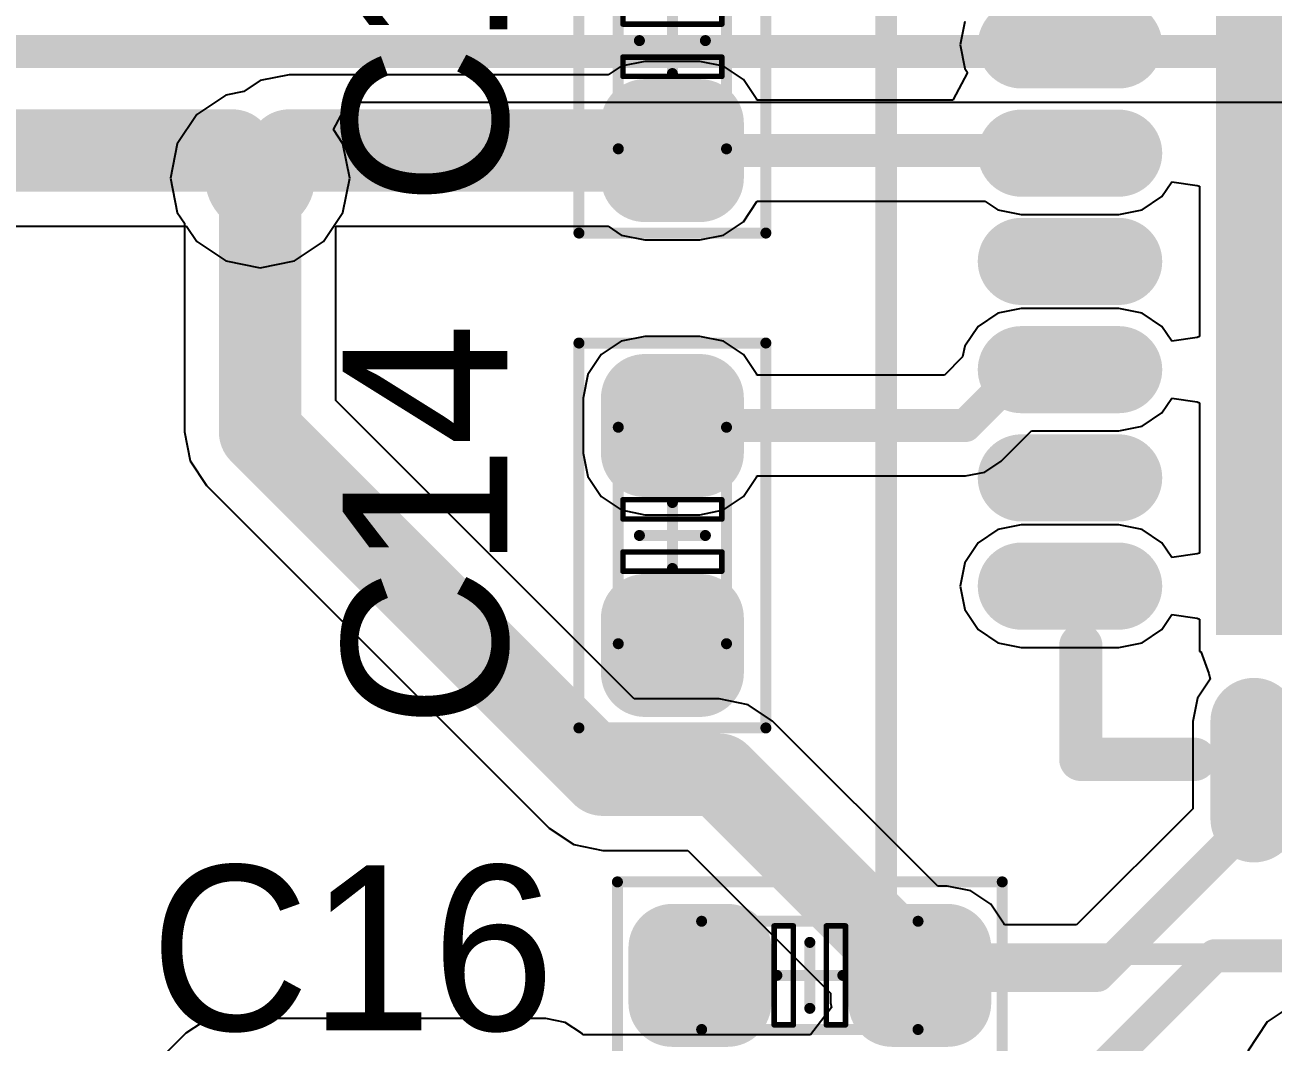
# Model space of a CAD drawing. Header units: millimetres. Extents: x -14 to 86, y -29 to 39.
# Drawn here: x 37.65 to 43.42, y 24.71 to 29.41 of the extents above; entities that cross this region are included whole.
import ezdxf

# ---------------------------------------------------------------- set-up
doc = ezdxf.new("R2010")
doc.units = ezdxf.units.MM
for name, color, linetype in [('BottomLayer', 5, 'Continuous'), ('Mechanical13', 56, 'Continuous'), ('Mechanical14', 56, 'Continuous'), ('Mechanical15', 56, 'Continuous'), ('MultiLayer', 9, 'Continuous'), ('TopLayer', 1, 'Continuous'), ('TopOverlay', 2, 'Continuous'), ('TopPaste', 8, 'Continuous'), ('TopSolder', 216, 'Continuous'), ('ViaHoleLayer', 16, 'Continuous')]:
    doc.layers.add(name, color=color, linetype=linetype)

# ---------------------------------------------------------------- blocks, each defined once
blk = doc.blocks.new('QFN_24_25')
at = {"layer": 'Mechanical15', "const_width": 0.1}
for points in [[(2.95, -2.95), (2.95, 2.95)], [(2.95, -2.95), (-2.95, -2.95)]]:
    blk.add_lwpolyline(points, dxfattribs=at)
at = {"layer": 'Mechanical15', "const_width": 0.05}
blk.add_lwpolyline([(2.925, -2.95, 1), (2.975, -2.95, 1)], format="xyb", close=True, dxfattribs=at)
blk.add_lwpolyline([(2.925, -2.95, 1), (2.975, -2.95, 1)], format="xyb", close=True, dxfattribs=at)
at = {"layer": 'TopLayer', "const_width": 0.25}
for points in [[(1.875, -1.25), (2.325, -1.25)], [(-1.25, -1.875), (-1.25, -2.325)], [(-0.75, -1.875), (-0.75, -2.325)], [(-0.25, -1.875), (-0.25, -2.325)], [(0.25, -1.875), (0.25, -2.325)], [(0.75, -1.875), (0.75, -2.325)], [(1.25, -1.875), (1.25, -2.325)]]:
    blk.add_lwpolyline(points, dxfattribs=at)
at = {"layer": 'TopLayer', "const_width": 0.125}
for points in [[(1.8125, -1.25, 1), (1.9375, -1.25, 1)], [(2.2625, -1.25, 1), (2.3875, -1.25, 1)], [(-1.3125, -1.875, 1), (-1.1875, -1.875, 1)], [(-0.8125, -1.875, 1), (-0.6875, -1.875, 1)], [(-0.3125, -1.875, 1), (-0.1875, -1.875, 1)], [(0.1875, -1.875, 1), (0.3125, -1.875, 1)], [(0.6875, -1.875, 1), (0.8125, -1.875, 1)], [(1.1875, -1.875, 1), (1.3125, -1.875, 1)], [(-1.3125, -2.325, 1), (-1.1875, -2.325, 1)], [(-0.8125, -2.325, 1), (-0.6875, -2.325, 1)], [(-0.3125, -2.325, 1), (-0.1875, -2.325, 1)], [(0.1875, -2.325, 1), (0.3125, -2.325, 1)], [(0.6875, -2.325, 1), (0.8125, -2.325, 1)], [(1.1875, -2.325, 1), (1.3125, -2.325, 1)]]:
    blk.add_lwpolyline(points, format="xyb", close=True, dxfattribs=at)
at = {"layer": 'TopLayer'}
blk.add_solid([(1.4, -1.35), (1.4, 1.35), (-1.4, -1.35), (-1.4, 1.35)], dxfattribs=at)
at = {"layer": 'TopOverlay', "const_width": 0.2}
for points in [[(2.05, -2.05), (2.05, -1.525)], [(2.05, -2.05), (1.525, -2.05)]]:
    blk.add_lwpolyline(points, dxfattribs=at)
at = {"layer": 'TopOverlay', "const_width": 0.1}
for points in [[(2, -1.525, 1), (2.1, -1.525, 1)], [(1.475, -2.05, 1), (1.575, -2.05, 1)], [(2, -2.05, 1), (2.1, -2.05, 1)], [(2, -2.05, 1), (2.1, -2.05, 1)]]:
    blk.add_lwpolyline(points, format="xyb", close=True, dxfattribs=at)
at = {"layer": 'TopPaste', "const_width": 0.25}
for points in [[(1.875, -1.25), (2.325, -1.25)], [(-1.25, -1.875), (-1.25, -2.325)], [(-0.75, -1.875), (-0.75, -2.325)], [(-0.25, -1.875), (-0.25, -2.325)], [(0.25, -1.875), (0.25, -2.325)], [(0.75, -1.875), (0.75, -2.325)], [(1.25, -1.875), (1.25, -2.325)]]:
    blk.add_lwpolyline(points, dxfattribs=at)
at = {"layer": 'TopPaste', "const_width": 0.125}
for points in [[(1.8125, -1.25, 1), (1.9375, -1.25, 1)], [(2.2625, -1.25, 1), (2.3875, -1.25, 1)], [(-1.3125, -1.875, 1), (-1.1875, -1.875, 1)], [(-0.8125, -1.875, 1), (-0.6875, -1.875, 1)], [(-0.3125, -1.875, 1), (-0.1875, -1.875, 1)], [(0.1875, -1.875, 1), (0.3125, -1.875, 1)], [(0.6875, -1.875, 1), (0.8125, -1.875, 1)], [(1.1875, -1.875, 1), (1.3125, -1.875, 1)], [(-1.3125, -2.325, 1), (-1.1875, -2.325, 1)], [(-0.8125, -2.325, 1), (-0.6875, -2.325, 1)], [(-0.3125, -2.325, 1), (-0.1875, -2.325, 1)], [(0.1875, -2.325, 1), (0.3125, -2.325, 1)], [(0.6875, -2.325, 1), (0.8125, -2.325, 1)], [(1.1875, -2.325, 1), (1.3125, -2.325, 1)]]:
    blk.add_lwpolyline(points, format="xyb", close=True, dxfattribs=at)
at = {"layer": 'TopPaste'}
blk.add_solid([(1.4, -1.35), (1.4, 1.35), (-1.4, -1.35), (-1.4, 1.35)], dxfattribs=at)
at = {"layer": 'TopSolder', "const_width": 0.4024}
for points in [[(1.875, -1.25), (2.325, -1.25)], [(-1.25, -1.875), (-1.25, -2.325)], [(-0.75, -1.875), (-0.75, -2.325)], [(-0.25, -1.875), (-0.25, -2.325)], [(0.25, -1.875), (0.25, -2.325)], [(0.75, -1.875), (0.75, -2.325)], [(1.25, -1.875), (1.25, -2.325)]]:
    blk.add_lwpolyline(points, dxfattribs=at)
at = {"layer": 'TopSolder', "const_width": 0.2012}
for points in [[(1.7744, -1.25, 1), (1.9756, -1.25, 1)], [(2.2244, -1.25, 1), (2.4256, -1.25, 1)], [(-1.3506, -1.875, 1), (-1.1494, -1.875, 1)], [(-0.8506, -1.875, 1), (-0.6494, -1.875, 1)], [(-0.3506, -1.875, 1), (-0.1494, -1.875, 1)], [(0.1494, -1.875, 1), (0.3506, -1.875, 1)], [(0.6494, -1.875, 1), (0.8506, -1.875, 1)], [(1.1494, -1.875, 1), (1.3506, -1.875, 1)], [(-1.3506, -2.325, 1), (-1.1494, -2.325, 1)], [(-0.8506, -2.325, 1), (-0.6494, -2.325, 1)], [(-0.3506, -2.325, 1), (-0.1494, -2.325, 1)], [(0.1494, -2.325, 1), (0.3506, -2.325, 1)], [(0.6494, -2.325, 1), (0.8506, -2.325, 1)], [(1.1494, -2.325, 1), (1.3506, -2.325, 1)]]:
    blk.add_lwpolyline(points, format="xyb", close=True, dxfattribs=at)
at = {"layer": 'TopSolder'}
blk.add_solid([(1.4762, -1.4262), (1.4762, 1.4262), (-1.4762, -1.4262), (-1.4762, 1.4262)], dxfattribs=at)
blk = doc.blocks.new('CAP_0402_50')
at = {"layer": 'Mechanical13', "const_width": 0.0508}
for points in [[(-0.5, -0.25), (-0.5, 0.25)], [(-0.5, 0.25), (0.5, 0.25)], [(0.5, -0.25), (0.5, 0.25)], [(0, -0.1524), (0, 0.1524)], [(-0.1523, 0.0001), (0.1525, 0.0001)], [(-0.5, -0.25), (0.5, -0.25)]]:
    blk.add_lwpolyline(points, dxfattribs=at)
at = {"layer": 'Mechanical13', "const_width": 0.0254}
for points in [[(-0.5127, 0.25, 1), (-0.4873, 0.25, 1)], [(-0.5127, 0.25, 1), (-0.4873, 0.25, 1)], [(0.4873, 0.25, 1), (0.5127, 0.25, 1)], [(0.4873, 0.25, 1), (0.5127, 0.25, 1)], [(-0.0127, 0.1524, 1), (0.0127, 0.1524, 1)], [(-0.165, 0.0001, 1), (-0.1396, 0.0001, 1)], [(0.1398, 0.0001, 1), (0.1652, 0.0001, 1)], [(-0.0127, -0.1524, 1), (0.0127, -0.1524, 1)], [(-0.5127, -0.25, 1), (-0.4873, -0.25, 1)], [(-0.5127, -0.25, 1), (-0.4873, -0.25, 1)], [(0.4873, -0.25, 1), (0.5127, -0.25, 1)], [(0.4873, -0.25, 1), (0.5127, -0.25, 1)]]:
    blk.add_lwpolyline(points, format="xyb", close=True, dxfattribs=at)
at = {"layer": 'Mechanical14', "const_width": 0.0508}
for points in [[(-0.889, 0.4318), (0.889, 0.4318)], [(-0.889, -0.4318), (-0.889, 0.4318)], [(0.889, -0.4318), (0.889, 0.4318)], [(-0.889, -0.4318), (0.889, -0.4318)]]:
    blk.add_lwpolyline(points, dxfattribs=at)
at = {"layer": 'Mechanical14', "const_width": 0.0254}
for points in [[(-0.9017, 0.4318, 1), (-0.8763, 0.4318, 1)], [(-0.9017, 0.4318, 1), (-0.8763, 0.4318, 1)], [(0.8763, 0.4318, 1), (0.9017, 0.4318, 1)], [(0.8763, 0.4318, 1), (0.9017, 0.4318, 1)], [(-0.9017, -0.4318, 1), (-0.8763, -0.4318, 1)], [(-0.9017, -0.4318, 1), (-0.8763, -0.4318, 1)], [(0.8763, -0.4318, 1), (0.9017, -0.4318, 1)], [(0.8763, -0.4318, 1), (0.9017, -0.4318, 1)]]:
    blk.add_lwpolyline(points, format="xyb", close=True, dxfattribs=at)
at = {"layer": 'TopLayer', "const_width": 0.127}
for points in [[(-0.6985, 0.127, 1), (-0.5715, 0.127, 1)], [(-0.4445, 0.127, 1), (-0.3175, 0.127, 1)], [(0.3175, 0.127, 1), (0.4445, 0.127, 1)], [(0.5715, 0.127, 1), (0.6985, 0.127, 1)], [(-0.6985, -0.127, 1), (-0.5715, -0.127, 1)], [(-0.4445, -0.127, 1), (-0.3175, -0.127, 1)], [(0.3175, -0.127, 1), (0.4445, -0.127, 1)], [(0.5715, -0.127, 1), (0.6985, -0.127, 1)]]:
    blk.add_lwpolyline(points, format="xyb", close=True, dxfattribs=at)
at = {"layer": 'TopLayer'}
for points in [[(-0.381, -0.254), (-0.381, 0.254), (-0.635, -0.254), (-0.635, 0.254)], [(0.635, -0.254), (0.635, 0.254), (0.381, -0.254), (0.381, 0.254)], [(-0.254, -0.127), (-0.254, 0.127), (-0.762, -0.127), (-0.762, 0.127)], [(0.762, -0.127), (0.762, 0.127), (0.254, -0.127), (0.254, 0.127)]]:
    blk.add_solid(points, dxfattribs=at)
at = {"layer": 'TopOverlay'}
for p, q in [((-0.1651, -0.2286), (-0.1651, 0.2286)), ((-0.1651, 0.2286), (-0.0762, 0.2286)), ((-0.0762, 0.2286), (-0.0762, -0.2286)), ((0.0762, -0.2286), (0.0762, 0.2286)), ((0.0762, 0.2286), (0.1651, 0.2286)), ((0.1651, 0.2286), (0.1651, -0.2286)), ((-0.0762, -0.2286), (-0.1651, -0.2286)), ((0.1651, -0.2286), (0.0762, -0.2286))]:
    blk.add_line(p, q, dxfattribs=at)
at = {"layer": 'TopOverlay', "const_width": 0.0254}
for points in [[(-0.1651, 0.2286), (-0.0762, 0.2286)], [(-0.1651, -0.2286), (-0.1651, 0.2286)], [(-0.0762, -0.2286), (-0.0762, 0.2286)], [(0.0762, -0.2286), (0.0762, 0.2286)], [(0.0762, 0.2286), (0.1651, 0.2286)], [(0.1651, -0.2286), (0.1651, 0.2286)], [(-0.1651, -0.2286), (-0.0762, -0.2286)], [(0.0762, -0.2286), (0.1651, -0.2286)]]:
    blk.add_lwpolyline(points, dxfattribs=at)
at = {"layer": 'TopOverlay', "const_width": 0.0127}
for points in [[(-0.1714, 0.2286, 1), (-0.1588, 0.2286, 1)], [(-0.1714, 0.2286, 1), (-0.1588, 0.2286, 1)], [(-0.0825, 0.2286, 1), (-0.0698, 0.2286, 1)], [(-0.0825, 0.2286, 1), (-0.0698, 0.2286, 1)], [(0.0698, 0.2286, 1), (0.0825, 0.2286, 1)], [(0.0698, 0.2286, 1), (0.0825, 0.2286, 1)], [(0.1588, 0.2286, 1), (0.1714, 0.2286, 1)], [(0.1588, 0.2286, 1), (0.1714, 0.2286, 1)], [(-0.1714, -0.2286, 1), (-0.1588, -0.2286, 1)], [(-0.1714, -0.2286, 1), (-0.1588, -0.2286, 1)], [(-0.0825, -0.2286, 1), (-0.0698, -0.2286, 1)], [(-0.0825, -0.2286, 1), (-0.0698, -0.2286, 1)], [(0.0698, -0.2286, 1), (0.0825, -0.2286, 1)], [(0.0698, -0.2286, 1), (0.0825, -0.2286, 1)], [(0.1588, -0.2286, 1), (0.1714, -0.2286, 1)], [(0.1588, -0.2286, 1), (0.1714, -0.2286, 1)]]:
    blk.add_lwpolyline(points, format="xyb", close=True, dxfattribs=at)
at = {"layer": 'TopPaste', "const_width": 0.127}
for points in [[(-0.6985, 0.127, 1), (-0.5715, 0.127, 1)], [(-0.4445, 0.127, 1), (-0.3175, 0.127, 1)], [(0.3175, 0.127, 1), (0.4445, 0.127, 1)], [(0.5715, 0.127, 1), (0.6985, 0.127, 1)], [(-0.6985, -0.127, 1), (-0.5715, -0.127, 1)], [(-0.4445, -0.127, 1), (-0.3175, -0.127, 1)], [(0.3175, -0.127, 1), (0.4445, -0.127, 1)], [(0.5715, -0.127, 1), (0.6985, -0.127, 1)]]:
    blk.add_lwpolyline(points, format="xyb", close=True, dxfattribs=at)
at = {"layer": 'TopPaste'}
for points in [[(-0.381, -0.254), (-0.381, 0.254), (-0.635, -0.254), (-0.635, 0.254)], [(0.635, -0.254), (0.635, 0.254), (0.381, -0.254), (0.381, 0.254)], [(-0.254, -0.127), (-0.254, 0.127), (-0.762, -0.127), (-0.762, 0.127)], [(0.762, -0.127), (0.762, 0.127), (0.254, -0.127), (0.254, 0.127)]]:
    blk.add_solid(points, dxfattribs=at)
at = {"layer": 'TopSolder', "const_width": 0.2032}
for points in [[(-0.7366, 0.127, 1), (-0.5334, 0.127, 1)], [(-0.4826, 0.127, 1), (-0.2794, 0.127, 1)], [(0.2794, 0.127, 1), (0.4826, 0.127, 1)], [(0.5334, 0.127, 1), (0.7366, 0.127, 1)], [(-0.7366, -0.127, 1), (-0.5334, -0.127, 1)], [(-0.4826, -0.127, 1), (-0.2794, -0.127, 1)], [(0.2794, -0.127, 1), (0.4826, -0.127, 1)], [(0.5334, -0.127, 1), (0.7366, -0.127, 1)]]:
    blk.add_lwpolyline(points, format="xyb", close=True, dxfattribs=at)
at = {"layer": 'TopSolder'}
for points in [[(-0.381, -0.3302), (-0.381, 0.3302), (-0.635, -0.3302), (-0.635, 0.3302)], [(0.635, -0.3302), (0.635, 0.3302), (0.381, -0.3302), (0.381, 0.3302)], [(-0.1778, -0.127), (-0.1778, 0.127), (-0.8382, -0.127), (-0.8382, 0.127)], [(0.8382, -0.127), (0.8382, 0.127), (0.1778, -0.127), (0.1778, 0.127)]]:
    blk.add_solid(points, dxfattribs=at)
blk = doc.blocks.new('CAP_0402_52')
at = {"layer": 'Mechanical13', "const_width": 0.0508}
for points in [[(-0.5, -0.25), (-0.5, 0.25)], [(0.5, 0.25), (-0.5, 0.25)], [(0.5, -0.25), (0.5, 0.25)], [(0, -0.1524), (0, 0.1524)], [(0.1525, 0.0001), (-0.1523, 0.0001)], [(0.5, -0.25), (-0.5, -0.25)]]:
    blk.add_lwpolyline(points, dxfattribs=at)
at = {"layer": 'Mechanical13', "const_width": 0.0254}
for points in [[(-0.5127, 0.25, 1), (-0.4873, 0.25, 1)], [(-0.5127, 0.25, 1), (-0.4873, 0.25, 1)], [(0.4873, 0.25, 1), (0.5127, 0.25, 1)], [(0.4873, 0.25, 1), (0.5127, 0.25, 1)], [(-0.0127, 0.1524, 1), (0.0127, 0.1524, 1)], [(-0.165, 0.0001, 1), (-0.1396, 0.0001, 1)], [(0.1398, 0.0001, 1), (0.1652, 0.0001, 1)], [(-0.0127, -0.1524, 1), (0.0127, -0.1524, 1)], [(-0.5127, -0.25, 1), (-0.4873, -0.25, 1)], [(-0.5127, -0.25, 1), (-0.4873, -0.25, 1)], [(0.4873, -0.25, 1), (0.5127, -0.25, 1)], [(0.4873, -0.25, 1), (0.5127, -0.25, 1)]]:
    blk.add_lwpolyline(points, format="xyb", close=True, dxfattribs=at)
at = {"layer": 'Mechanical14', "const_width": 0.0508}
for points in [[(0.889, 0.4318), (-0.889, 0.4318)], [(-0.889, -0.4318), (-0.889, 0.4318)], [(0.889, -0.4318), (0.889, 0.4318)], [(0.889, -0.4318), (-0.889, -0.4318)]]:
    blk.add_lwpolyline(points, dxfattribs=at)
at = {"layer": 'Mechanical14', "const_width": 0.0254}
for points in [[(-0.9017, 0.4318, 1), (-0.8763, 0.4318, 1)], [(-0.9017, 0.4318, 1), (-0.8763, 0.4318, 1)], [(0.8763, 0.4318, 1), (0.9017, 0.4318, 1)], [(0.8763, 0.4318, 1), (0.9017, 0.4318, 1)], [(-0.9017, -0.4318, 1), (-0.8763, -0.4318, 1)], [(-0.9017, -0.4318, 1), (-0.8763, -0.4318, 1)], [(0.8763, -0.4318, 1), (0.9017, -0.4318, 1)], [(0.8763, -0.4318, 1), (0.9017, -0.4318, 1)]]:
    blk.add_lwpolyline(points, format="xyb", close=True, dxfattribs=at)
at = {"layer": 'TopLayer', "const_width": 0.127}
for points in [[(-0.6985, 0.127, 1), (-0.5715, 0.127, 1)], [(-0.4445, 0.127, 1), (-0.3175, 0.127, 1)], [(0.3175, 0.127, 1), (0.4445, 0.127, 1)], [(0.5715, 0.127, 1), (0.6985, 0.127, 1)], [(-0.6985, -0.127, 1), (-0.5715, -0.127, 1)], [(-0.4445, -0.127, 1), (-0.3175, -0.127, 1)], [(0.3175, -0.127, 1), (0.4445, -0.127, 1)], [(0.5715, -0.127, 1), (0.6985, -0.127, 1)]]:
    blk.add_lwpolyline(points, format="xyb", close=True, dxfattribs=at)
at = {"layer": 'TopLayer'}
for points in [[(-0.381, -0.254), (-0.381, 0.254), (-0.635, -0.254), (-0.635, 0.254)], [(0.635, -0.254), (0.635, 0.254), (0.381, -0.254), (0.381, 0.254)], [(-0.254, -0.127), (-0.254, 0.127), (-0.762, -0.127), (-0.762, 0.127)], [(0.762, -0.127), (0.762, 0.127), (0.254, -0.127), (0.254, 0.127)]]:
    blk.add_solid(points, dxfattribs=at)
at = {"layer": 'TopOverlay'}
for p, q in [((-0.1651, -0.2286), (-0.1651, 0.2286)), ((-0.1651, 0.2286), (-0.0762, 0.2286)), ((-0.0762, 0.2286), (-0.0762, -0.2286)), ((0.0762, -0.2286), (0.0762, 0.2286)), ((0.0762, 0.2286), (0.1651, 0.2286)), ((0.1651, 0.2286), (0.1651, -0.2286)), ((-0.0762, -0.2286), (-0.1651, -0.2286)), ((0.1651, -0.2286), (0.0762, -0.2286))]:
    blk.add_line(p, q, dxfattribs=at)
at = {"layer": 'TopOverlay', "const_width": 0.0254}
for points in [[(-0.0762, 0.2286), (-0.1651, 0.2286)], [(-0.1651, -0.2286), (-0.1651, 0.2286)], [(-0.0762, -0.2286), (-0.0762, 0.2286)], [(0.0762, -0.2286), (0.0762, 0.2286)], [(0.1651, 0.2286), (0.0762, 0.2286)], [(0.1651, -0.2286), (0.1651, 0.2286)], [(-0.0762, -0.2286), (-0.1651, -0.2286)], [(0.1651, -0.2286), (0.0762, -0.2286)]]:
    blk.add_lwpolyline(points, dxfattribs=at)
at = {"layer": 'TopOverlay', "const_width": 0.0127}
for points in [[(-0.1714, 0.2286, 1), (-0.1588, 0.2286, 1)], [(-0.1714, 0.2286, 1), (-0.1588, 0.2286, 1)], [(-0.0825, 0.2286, 1), (-0.0698, 0.2286, 1)], [(-0.0825, 0.2286, 1), (-0.0698, 0.2286, 1)], [(0.0698, 0.2286, 1), (0.0825, 0.2286, 1)], [(0.0698, 0.2286, 1), (0.0825, 0.2286, 1)], [(0.1588, 0.2286, 1), (0.1714, 0.2286, 1)], [(0.1588, 0.2286, 1), (0.1714, 0.2286, 1)], [(-0.1714, -0.2286, 1), (-0.1588, -0.2286, 1)], [(-0.1714, -0.2286, 1), (-0.1588, -0.2286, 1)], [(-0.0825, -0.2286, 1), (-0.0698, -0.2286, 1)], [(-0.0825, -0.2286, 1), (-0.0698, -0.2286, 1)], [(0.0698, -0.2286, 1), (0.0825, -0.2286, 1)], [(0.0698, -0.2286, 1), (0.0825, -0.2286, 1)], [(0.1588, -0.2286, 1), (0.1714, -0.2286, 1)], [(0.1588, -0.2286, 1), (0.1714, -0.2286, 1)]]:
    blk.add_lwpolyline(points, format="xyb", close=True, dxfattribs=at)
at = {"layer": 'TopPaste', "const_width": 0.127}
for points in [[(-0.6985, 0.127, 1), (-0.5715, 0.127, 1)], [(-0.4445, 0.127, 1), (-0.3175, 0.127, 1)], [(0.3175, 0.127, 1), (0.4445, 0.127, 1)], [(0.5715, 0.127, 1), (0.6985, 0.127, 1)], [(-0.6985, -0.127, 1), (-0.5715, -0.127, 1)], [(-0.4445, -0.127, 1), (-0.3175, -0.127, 1)], [(0.3175, -0.127, 1), (0.4445, -0.127, 1)], [(0.5715, -0.127, 1), (0.6985, -0.127, 1)]]:
    blk.add_lwpolyline(points, format="xyb", close=True, dxfattribs=at)
at = {"layer": 'TopPaste'}
for points in [[(-0.381, -0.254), (-0.381, 0.254), (-0.635, -0.254), (-0.635, 0.254)], [(0.635, -0.254), (0.635, 0.254), (0.381, -0.254), (0.381, 0.254)], [(-0.254, -0.127), (-0.254, 0.127), (-0.762, -0.127), (-0.762, 0.127)], [(0.762, -0.127), (0.762, 0.127), (0.254, -0.127), (0.254, 0.127)]]:
    blk.add_solid(points, dxfattribs=at)
at = {"layer": 'TopSolder', "const_width": 0.2032}
for points in [[(-0.7366, 0.127, 1), (-0.5334, 0.127, 1)], [(-0.4826, 0.127, 1), (-0.2794, 0.127, 1)], [(0.2794, 0.127, 1), (0.4826, 0.127, 1)], [(0.5334, 0.127, 1), (0.7366, 0.127, 1)], [(-0.7366, -0.127, 1), (-0.5334, -0.127, 1)], [(-0.4826, -0.127, 1), (-0.2794, -0.127, 1)], [(0.2794, -0.127, 1), (0.4826, -0.127, 1)], [(0.5334, -0.127, 1), (0.7366, -0.127, 1)]]:
    blk.add_lwpolyline(points, format="xyb", close=True, dxfattribs=at)
at = {"layer": 'TopSolder'}
for points in [[(-0.381, -0.3302), (-0.381, 0.3302), (-0.635, -0.3302), (-0.635, 0.3302)], [(0.635, -0.3302), (0.635, 0.3302), (0.381, -0.3302), (0.381, 0.3302)], [(-0.1778, -0.127), (-0.1778, 0.127), (-0.8382, -0.127), (-0.8382, 0.127)], [(0.8382, -0.127), (0.8382, 0.127), (0.1778, -0.127), (0.1778, 0.127)]]:
    blk.add_solid(points, dxfattribs=at)
blk = doc.blocks.new('CAP_0402_53')
at = {"layer": 'Mechanical13', "const_width": 0.0508}
for points in [[(-0.5, 0.25), (-0.5, -0.25)], [(-0.5, 0.25), (0.5, 0.25)], [(0.5, 0.25), (0.5, -0.25)], [(0, 0.1524), (0, -0.1524)], [(-0.1523, 0.0001), (0.1525, 0.0001)], [(-0.5, -0.25), (0.5, -0.25)]]:
    blk.add_lwpolyline(points, dxfattribs=at)
at = {"layer": 'Mechanical13', "const_width": 0.0254}
for points in [[(-0.5127, 0.25, 1), (-0.4873, 0.25, 1)], [(-0.5127, 0.25, 1), (-0.4873, 0.25, 1)], [(0.4873, 0.25, 1), (0.5127, 0.25, 1)], [(0.4873, 0.25, 1), (0.5127, 0.25, 1)], [(-0.0127, 0.1524, 1), (0.0127, 0.1524, 1)], [(-0.165, 0.0001, 1), (-0.1396, 0.0001, 1)], [(0.1398, 0.0001, 1), (0.1652, 0.0001, 1)], [(-0.0127, -0.1524, 1), (0.0127, -0.1524, 1)], [(-0.5127, -0.25, 1), (-0.4873, -0.25, 1)], [(-0.5127, -0.25, 1), (-0.4873, -0.25, 1)], [(0.4873, -0.25, 1), (0.5127, -0.25, 1)], [(0.4873, -0.25, 1), (0.5127, -0.25, 1)]]:
    blk.add_lwpolyline(points, format="xyb", close=True, dxfattribs=at)
at = {"layer": 'Mechanical14', "const_width": 0.0508}
for points in [[(-0.889, 0.4318), (0.889, 0.4318)], [(-0.889, 0.4318), (-0.889, -0.4318)], [(0.889, 0.4318), (0.889, -0.4318)], [(-0.889, -0.4318), (0.889, -0.4318)]]:
    blk.add_lwpolyline(points, dxfattribs=at)
at = {"layer": 'Mechanical14', "const_width": 0.0254}
for points in [[(-0.9017, 0.4318, 1), (-0.8763, 0.4318, 1)], [(-0.9017, 0.4318, 1), (-0.8763, 0.4318, 1)], [(0.8763, 0.4318, 1), (0.9017, 0.4318, 1)], [(0.8763, 0.4318, 1), (0.9017, 0.4318, 1)], [(-0.9017, -0.4318, 1), (-0.8763, -0.4318, 1)], [(-0.9017, -0.4318, 1), (-0.8763, -0.4318, 1)], [(0.8763, -0.4318, 1), (0.9017, -0.4318, 1)], [(0.8763, -0.4318, 1), (0.9017, -0.4318, 1)]]:
    blk.add_lwpolyline(points, format="xyb", close=True, dxfattribs=at)
at = {"layer": 'TopLayer', "const_width": 0.127}
for points in [[(-0.6985, 0.127, 1), (-0.5715, 0.127, 1)], [(-0.4445, 0.127, 1), (-0.3175, 0.127, 1)], [(0.3175, 0.127, 1), (0.4445, 0.127, 1)], [(0.5715, 0.127, 1), (0.6985, 0.127, 1)], [(-0.6985, -0.127, 1), (-0.5715, -0.127, 1)], [(-0.4445, -0.127, 1), (-0.3175, -0.127, 1)], [(0.3175, -0.127, 1), (0.4445, -0.127, 1)], [(0.5715, -0.127, 1), (0.6985, -0.127, 1)]]:
    blk.add_lwpolyline(points, format="xyb", close=True, dxfattribs=at)
at = {"layer": 'TopLayer'}
for points in [[(-0.381, -0.254), (-0.381, 0.254), (-0.635, -0.254), (-0.635, 0.254)], [(0.635, -0.254), (0.635, 0.254), (0.381, -0.254), (0.381, 0.254)], [(-0.254, -0.127), (-0.254, 0.127), (-0.762, -0.127), (-0.762, 0.127)], [(0.762, -0.127), (0.762, 0.127), (0.254, -0.127), (0.254, 0.127)]]:
    blk.add_solid(points, dxfattribs=at)
at = {"layer": 'TopOverlay'}
for p, q in [((-0.1651, -0.2286), (-0.1651, 0.2286)), ((-0.1651, 0.2286), (-0.0762, 0.2286)), ((-0.0762, 0.2286), (-0.0762, -0.2286)), ((0.0762, -0.2286), (0.0762, 0.2286)), ((0.0762, 0.2286), (0.1651, 0.2286)), ((0.1651, 0.2286), (0.1651, -0.2286)), ((-0.0762, -0.2286), (-0.1651, -0.2286)), ((0.1651, -0.2286), (0.0762, -0.2286))]:
    blk.add_line(p, q, dxfattribs=at)
at = {"layer": 'TopOverlay', "const_width": 0.0254}
for points in [[(-0.1651, 0.2286), (-0.0762, 0.2286)], [(-0.1651, 0.2286), (-0.1651, -0.2286)], [(-0.0762, 0.2286), (-0.0762, -0.2286)], [(0.0762, 0.2286), (0.0762, -0.2286)], [(0.0762, 0.2286), (0.1651, 0.2286)], [(0.1651, 0.2286), (0.1651, -0.2286)], [(-0.1651, -0.2286), (-0.0762, -0.2286)], [(0.0762, -0.2286), (0.1651, -0.2286)]]:
    blk.add_lwpolyline(points, dxfattribs=at)
at = {"layer": 'TopOverlay', "const_width": 0.0127}
for points in [[(-0.1714, 0.2286, 1), (-0.1588, 0.2286, 1)], [(-0.1714, 0.2286, 1), (-0.1588, 0.2286, 1)], [(-0.0825, 0.2286, 1), (-0.0698, 0.2286, 1)], [(-0.0825, 0.2286, 1), (-0.0698, 0.2286, 1)], [(0.0698, 0.2286, 1), (0.0825, 0.2286, 1)], [(0.0698, 0.2286, 1), (0.0825, 0.2286, 1)], [(0.1588, 0.2286, 1), (0.1714, 0.2286, 1)], [(0.1588, 0.2286, 1), (0.1714, 0.2286, 1)], [(-0.1714, -0.2286, 1), (-0.1588, -0.2286, 1)], [(-0.1714, -0.2286, 1), (-0.1588, -0.2286, 1)], [(-0.0825, -0.2286, 1), (-0.0698, -0.2286, 1)], [(-0.0825, -0.2286, 1), (-0.0698, -0.2286, 1)], [(0.0698, -0.2286, 1), (0.0825, -0.2286, 1)], [(0.0698, -0.2286, 1), (0.0825, -0.2286, 1)], [(0.1588, -0.2286, 1), (0.1714, -0.2286, 1)], [(0.1588, -0.2286, 1), (0.1714, -0.2286, 1)]]:
    blk.add_lwpolyline(points, format="xyb", close=True, dxfattribs=at)
at = {"layer": 'TopPaste', "const_width": 0.127}
for points in [[(-0.6985, 0.127, 1), (-0.5715, 0.127, 1)], [(-0.4445, 0.127, 1), (-0.3175, 0.127, 1)], [(0.3175, 0.127, 1), (0.4445, 0.127, 1)], [(0.5715, 0.127, 1), (0.6985, 0.127, 1)], [(-0.6985, -0.127, 1), (-0.5715, -0.127, 1)], [(-0.4445, -0.127, 1), (-0.3175, -0.127, 1)], [(0.3175, -0.127, 1), (0.4445, -0.127, 1)], [(0.5715, -0.127, 1), (0.6985, -0.127, 1)]]:
    blk.add_lwpolyline(points, format="xyb", close=True, dxfattribs=at)
at = {"layer": 'TopPaste'}
for points in [[(-0.381, -0.254), (-0.381, 0.254), (-0.635, -0.254), (-0.635, 0.254)], [(0.635, -0.254), (0.635, 0.254), (0.381, -0.254), (0.381, 0.254)], [(-0.254, -0.127), (-0.254, 0.127), (-0.762, -0.127), (-0.762, 0.127)], [(0.762, -0.127), (0.762, 0.127), (0.254, -0.127), (0.254, 0.127)]]:
    blk.add_solid(points, dxfattribs=at)
at = {"layer": 'TopSolder', "const_width": 0.2032}
for points in [[(-0.7366, 0.127, 1), (-0.5334, 0.127, 1)], [(-0.4826, 0.127, 1), (-0.2794, 0.127, 1)], [(0.2794, 0.127, 1), (0.4826, 0.127, 1)], [(0.5334, 0.127, 1), (0.7366, 0.127, 1)], [(-0.7366, -0.127, 1), (-0.5334, -0.127, 1)], [(-0.4826, -0.127, 1), (-0.2794, -0.127, 1)], [(0.2794, -0.127, 1), (0.4826, -0.127, 1)], [(0.5334, -0.127, 1), (0.7366, -0.127, 1)]]:
    blk.add_lwpolyline(points, format="xyb", close=True, dxfattribs=at)
at = {"layer": 'TopSolder'}
for points in [[(-0.381, -0.3302), (-0.381, 0.3302), (-0.635, -0.3302), (-0.635, 0.3302)], [(0.635, -0.3302), (0.635, 0.3302), (0.381, -0.3302), (0.381, 0.3302)], [(-0.1778, -0.127), (-0.1778, 0.127), (-0.8382, -0.127), (-0.8382, 0.127)], [(0.8382, -0.127), (0.8382, 0.127), (0.1778, -0.127), (0.1778, 0.127)]]:
    blk.add_solid(points, dxfattribs=at)

msp = doc.modelspace()

# ---------------------------------------------------------------- linework, layer by layer
at = {"layer": 'BottomLayer'}
for p, q in [((39.074, 28.9261), (39.1419, 29.0531)), ((39.1419, 29.0531), (47.4095, 29.0531)), ((39.1178, 28.8606), (39.074, 28.9261)), ((39.1494, 28.702), (39.1178, 28.8606)), ((39.1178, 28.5434), (39.1494, 28.702)), ((39.028, 28.409), (39.1178, 28.5434)), ((32.1488, 28.4794), (38.395, 28.4794)), ((38.395, 28.4794), (38.442, 28.409)), ((38.442, 28.409), (38.5764, 28.3192)), ((38.8936, 28.3192), (39.028, 28.409)), ((38.5764, 28.3192), (38.735, 28.2876)), ((38.735, 28.2876), (38.8936, 28.3192)), ((43.4994, 24.8784), (43.388, 24.804)), ((43.388, 24.804), (43.2982, 24.6696))]:
    msp.add_line(p, q, dxfattribs=at)
for points, const_width in [([(22.9108, 29.2862), (51.1048, 29.2862)], 0.1524), ([(32.004, 28.829), (38.608, 28.829)], 0.381), ([(38.608, 28.829), (38.735, 28.702)], 0.381)]:
    msp.add_lwpolyline(points, dxfattribs=dict(at, const_width=const_width))
for points, const_width in [([(38.5127, 28.829, 1), (38.7032, 28.829, 1)], 0.1905), ([(38.5127, 28.829, 1), (38.7032, 28.829, 1)], 0.1905), ([(38.608, 28.702, 1), (38.862, 28.702, 1)], 0.254), ([(38.6397, 28.702, 1), (38.8302, 28.702, 1)], 0.1905), ([(40.513, 26.543, 1), (40.767, 26.543, 1)], 0.254)]:
    msp.add_lwpolyline(points, format="xyb", close=True, dxfattribs=dict(at, const_width=const_width))
at = {"layer": 'MultiLayer', "const_width": 0.254}
for points in [[(38.608, 28.702, 1), (38.862, 28.702, 1)], [(40.513, 26.543, 1), (40.767, 26.543, 1)]]:
    msp.add_lwpolyline(points, format="xyb", close=True, dxfattribs=at)
at = {"layer": 'TopLayer'}
for p, q in [((41.9907, 29.4252), (41.9692, 29.317)), ((41.9692, 29.317), (41.9907, 29.2088)), ((40.513, 29.2409), (40.404, 29.2192)), ((40.767, 29.2409), (40.513, 29.2409)), ((40.876, 29.2192), (40.767, 29.2409)), ((38.8689, 29.1786), (38.7351, 29.152)), ((40.3433, 29.1786), (38.8689, 29.1786)), ((38.8689, 29.1786), (38.8689, 29.1786)), ((40.404, 29.2192), (40.3433, 29.1786)), ((40.9684, 29.1574), (40.876, 29.2192)), ((42.0038, 29.1891), (41.936, 29.0621)), ((41.9907, 29.2088), (42.0038, 29.1891)), ((38.7351, 29.152), (38.6592, 29.1013)), ((41.0302, 29.065), (40.9684, 29.1574)), ((38.5764, 29.0848), (38.442, 28.995)), ((38.6592, 29.1013), (38.5764, 29.0848)), ((41.0308, 29.0621), (41.0302, 29.065)), ((41.936, 29.0621), (41.0308, 29.0621)), ((38.442, 28.995), (38.3522, 28.8606)), ((38.3522, 28.8606), (38.3206, 28.702)), ((38.3206, 28.702), (38.3522, 28.5434)), ((42.902, 28.617), (42.9476, 28.6853)), ((42.9476, 28.6853), (43.064, 28.6684)), ((43.064, 28.6684), (43.0746, 28.6641)), ((43.0746, 28.6641), (43.0746, 27.9699)), ((42.8102, 28.5557), (42.902, 28.617)), ((40.9684, 28.5006), (41.0302, 28.593)), ((41.0302, 28.593), (41.0308, 28.5959)), ((41.0308, 28.5959), (42.0836, 28.5959)), ((42.0836, 28.5959), (42.1438, 28.5557)), ((42.1438, 28.5557), (42.252, 28.5342)), ((42.702, 28.5342), (42.8102, 28.5557)), ((38.3522, 28.5434), (38.3854, 28.4937)), ((38.3854, 28.4937), (38.3854, 27.5295)), ((40.876, 28.4388), (40.9684, 28.5006)), ((42.252, 28.5342), (42.702, 28.5342)), ((39.0846, 27.6743), (39.0846, 28.4794)), ((39.0846, 28.4794), (40.3433, 28.4794)), ((40.3433, 28.4794), (40.404, 28.4388)), ((40.404, 28.4388), (40.513, 28.4171)), ((40.767, 28.4171), (40.876, 28.4388)), ((40.513, 28.4171), (40.767, 28.4171)), ((42.252, 28.0998), (42.1438, 28.0783)), ((42.702, 28.0998), (42.252, 28.0998)), ((42.8102, 28.0783), (42.702, 28.0998)), ((42.1438, 28.0783), (42.052, 28.017)), ((42.902, 28.017), (42.8102, 28.0783)), ((40.513, 27.9709), (40.404, 27.9492)), ((40.767, 27.9709), (40.513, 27.9709)), ((40.876, 27.9492), (40.767, 27.9709)), ((42.052, 28.017), (41.9907, 27.9252)), ((42.9476, 27.9487), (42.902, 28.017)), ((43.0746, 27.9699), (43.064, 27.9656)), ((40.404, 27.9492), (40.3116, 27.8874)), ((40.9684, 27.8874), (40.876, 27.9492)), ((41.9907, 27.9252), (41.9808, 27.8755)), ((43.064, 27.9656), (42.9476, 27.9487)), ((40.3116, 27.8874), (40.2498, 27.795)), ((41.0302, 27.795), (40.9684, 27.8874)), ((41.9808, 27.8755), (41.8974, 27.7921)), ((40.2498, 27.795), (40.2281, 27.686)), ((41.0308, 27.7921), (41.0302, 27.795)), ((41.8974, 27.7921), (41.0308, 27.7921)), ((40.2281, 27.686), (40.2281, 27.432)), ((42.902, 27.617), (42.9476, 27.6853)), ((42.9476, 27.6853), (43.064, 27.6684)), ((40.4632, 26.2957), (39.0846, 27.6743)), ((43.064, 27.6684), (43.0746, 27.6641)), ((43.0746, 27.6641), (43.0746, 26.9699)), ((42.8102, 27.5557), (42.902, 27.617)), ((38.3854, 27.5295), (38.412, 27.3957)), ((42.1587, 27.3942), (42.2987, 27.5342)), ((42.2987, 27.5342), (42.702, 27.5342)), ((42.702, 27.5342), (42.8102, 27.5557)), ((38.412, 27.3957), (38.4878, 27.2822)), ((40.2281, 27.432), (40.2498, 27.323)), ((42.0831, 27.3437), (42.1587, 27.3942)), ((41.9939, 27.3259), (42.0831, 27.3437)), ((38.4878, 27.2822), (40.0711, 25.6989)), ((40.2498, 27.323), (40.3116, 27.2306)), ((40.9684, 27.2306), (41.0302, 27.323)), ((41.0302, 27.323), (41.0308, 27.3259)), ((41.0308, 27.3259), (41.9939, 27.3259)), ((40.3116, 27.2306), (40.404, 27.1688)), ((40.876, 27.1688), (40.9684, 27.2306)), ((40.404, 27.1688), (40.513, 27.1471)), ((40.767, 27.1471), (40.876, 27.1688)), ((40.513, 27.1471), (40.767, 27.1471)), ((42.1438, 27.0783), (42.052, 27.017)), ((42.252, 27.0998), (42.1438, 27.0783)), ((42.702, 27.0998), (42.252, 27.0998)), ((42.8102, 27.0783), (42.702, 27.0998)), ((42.902, 27.017), (42.8102, 27.0783)), ((42.052, 27.017), (41.9907, 26.9252)), ((42.9476, 26.9487), (42.902, 27.017)), ((43.064, 26.9656), (42.9476, 26.9487)), ((43.0746, 26.9699), (43.064, 26.9656)), ((41.9907, 26.9252), (41.9692, 26.817)), ((41.9692, 26.817), (41.9907, 26.7088)), ((41.9907, 26.7088), (42.052, 26.617)), ((42.902, 26.617), (42.9476, 26.6853)), ((42.9476, 26.6853), (43.064, 26.6684)), ((43.064, 26.6684), (43.0746, 26.6641)), ((43.0746, 26.6641), (43.0746, 26.5146)), ((42.052, 26.617), (42.1438, 26.5557)), ((42.8102, 26.5557), (42.902, 26.617)), ((42.1438, 26.5557), (42.252, 26.5342)), ((42.252, 26.5342), (42.702, 26.5342)), ((42.702, 26.5342), (42.8102, 26.5557)), ((43.0746, 26.5146), (43.0819, 26.5146)), ((43.0819, 26.5146), (43.1189, 26.4139)), ((43.1189, 26.4139), (43.1241, 26.3876)), ((43.1241, 26.3876), (43.0657, 26.3002)), ((40.8559, 26.2957), (40.4632, 26.2957)), ((40.9897, 26.2691), (40.8559, 26.2957)), ((43.0657, 26.3002), (43.0442, 26.192)), ((41.1031, 26.1933), (40.9897, 26.2691)), ((41.8656, 25.4309), (41.1031, 26.1933)), ((43.0442, 26.192), (43.0442, 25.7888)), ((43.0442, 25.7888), (42.5075, 25.2521)), ((40.0711, 25.6989), (40.1846, 25.6231)), ((40.1846, 25.6231), (40.3184, 25.5965)), ((40.3184, 25.5965), (40.3184, 25.5965)), ((40.3184, 25.5965), (40.7111, 25.5965)), ((40.7111, 25.5965), (41.3711, 24.9364)), ((41.91, 25.4309), (41.8656, 25.4309)), ((42.019, 25.4092), (41.91, 25.4309)), ((42.1114, 25.3474), (42.019, 25.4092)), ((42.1732, 25.255), (42.1114, 25.3474)), ((42.1738, 25.2521), (42.1732, 25.255)), ((42.5075, 25.2521), (42.1738, 25.2521)), ((41.3711, 24.9364), (41.3711, 24.892)), ((41.3753, 24.8711), (41.2777, 24.7441)), ((41.3711, 24.892), (41.3753, 24.8711)), ((38.4674, 24.8019), (38.3918, 24.7514)), ((38.5566, 24.8197), (38.4674, 24.8019)), ((40.0546, 24.8197), (38.5566, 24.8197)), ((40.1438, 24.8019), (40.0546, 24.8197)), ((40.2194, 24.7514), (40.1438, 24.8019)), ((38.3918, 24.7514), (37.8056, 24.1652)), ((40.2267, 24.7441), (40.2194, 24.7514)), ((41.2777, 24.7441), (40.2267, 24.7441))]:
    msp.add_line(p, q, dxfattribs=at)
for points, const_width in [([(38.7419, 28.702), (38.8689, 28.829)], 0.381), ([(38.8689, 28.829), (40.64, 28.829)], 0.381), ([(38.735, 27.5295), (38.735, 28.702)], 0.381), ([(38.735, 28.702), (38.7419, 28.702)], 0.381), ([(40.64, 28.829), (42.418, 28.829)], 0.1524), ([(41.9939, 27.559), (42.2519, 27.817)], 0.1524), ([(42.2519, 27.817), (42.477, 27.817)], 0.1524), ([(38.735, 27.5295), (40.3184, 25.9461)], 0.381), ([(40.64, 27.559), (41.9939, 27.559)], 0.1524), ([(40.3184, 25.9461), (40.8559, 25.9461)], 0.381), ([(40.8559, 25.9461), (41.783, 25.019)], 0.381), ([(43.327, 25.742), (43.327, 25.967)], 0.1524), ([(42.604, 25.019), (43.327, 25.742)], 0.1524), ([(42.5468, 24.511), (43.1458, 25.11)], 0.1524), ([(43.1458, 25.11), (47.9455, 25.11)], 0.1524), ([(41.783, 25.019), (42.604, 25.019)], 0.1524)]:
    msp.add_lwpolyline(points, dxfattribs=dict(at, const_width=const_width))
for points, const_width in [([(38.7736, 28.829, 1), (38.9641, 28.829, 1)], 0.1905), ([(38.7736, 28.829, 1), (38.9641, 28.829, 1)], 0.1905), ([(40.5447, 28.829, 1), (40.7353, 28.829, 1)], 0.1905), ([(38.608, 28.702, 1), (38.862, 28.702, 1)], 0.254), ([(38.6397, 28.702, 1), (38.8302, 28.702, 1)], 0.1905), ([(38.6397, 28.702, 1), (38.8302, 28.702, 1)], 0.1905), ([(38.6466, 28.702, 1), (38.8371, 28.702, 1)], 0.1905), ([(38.6466, 28.702, 1), (38.8371, 28.702, 1)], 0.1905), ([(40.6019, 28.829, 1), (40.6781, 28.829, 1)], 0.0762), ([(42.3799, 28.829, 1), (42.4561, 28.829, 1)], 0.0762), ([(42.2138, 27.817, 1), (42.29, 27.817, 1)], 0.0762), ([(42.2138, 27.817, 1), (42.29, 27.817, 1)], 0.0762), ([(42.4389, 27.817, 1), (42.5151, 27.817, 1)], 0.0762), ([(38.6397, 27.5295, 1), (38.8302, 27.5295, 1)], 0.1905), ([(38.6397, 27.5295, 1), (38.8302, 27.5295, 1)], 0.1905), ([(40.6019, 27.559, 1), (40.6781, 27.559, 1)], 0.0762), ([(41.9558, 27.559, 1), (42.032, 27.559, 1)], 0.0762), ([(41.9558, 27.559, 1), (42.032, 27.559, 1)], 0.0762), ([(40.513, 26.543, 1), (40.767, 26.543, 1)], 0.254), ([(40.2231, 25.9461, 1), (40.4136, 25.9461, 1)], 0.1905), ([(40.2231, 25.9461, 1), (40.4136, 25.9461, 1)], 0.1905), ([(40.7606, 25.9461, 1), (40.9511, 25.9461, 1)], 0.1905), ([(40.7606, 25.9461, 1), (40.9511, 25.9461, 1)], 0.1905), ([(43.2889, 25.967, 1), (43.3651, 25.967, 1)], 0.0762), ([(43.2889, 25.742, 1), (43.3651, 25.742, 1)], 0.0762), ([(43.2889, 25.742, 1), (43.3651, 25.742, 1)], 0.0762), ([(41.6878, 25.019, 1), (41.8782, 25.019, 1)], 0.1905), ([(43.1077, 25.11, 1), (43.1839, 25.11, 1)], 0.0762), ([(43.1077, 25.11, 1), (43.1839, 25.11, 1)], 0.0762), ([(41.7449, 25.019, 1), (41.8211, 25.019, 1)], 0.0762), ([(42.5659, 25.019, 1), (42.6421, 25.019, 1)], 0.0762), ([(42.5659, 25.019, 1), (42.6421, 25.019, 1)], 0.0762)]:
    msp.add_lwpolyline(points, format="xyb", close=True, dxfattribs=dict(at, const_width=const_width))
at = {"layer": 'ViaHoleLayer', "const_width": 0.127}
for points in [[(38.6715, 28.702, 1), (38.7985, 28.702, 1)], [(40.5765, 26.543, 1), (40.7035, 26.543, 1)]]:
    msp.add_lwpolyline(points, format="xyb", close=True, dxfattribs=at)

# ---------------------------------------------------------------- block references
for name, p, rotation in [('QFN_24_25', (44.577, 28.067), 270), ('CAP_0402_53', (40.64, 29.337), 90), ('CAP_0402_52', (40.64, 27.051), 270), ('CAP_0402_50', (41.275, 25.019), 360)]:
    msp.add_blockref(name, p, dxfattribs=dict(rotation=rotation))

# ---------------------------------------------------------------- texts
at = {"layer": 'TopOverlay'}
for s, p in [('C13', (39.878, 28.575)), ('C14', (39.878, 26.162))]:
    msp.add_text(s, height=0.762, rotation=90, dxfattribs=at).set_placement(p)
msp.add_text('C16', height=0.762, dxfattribs=at).set_placement((38.227, 24.765))

doc.saveas('drawing.dxf')
